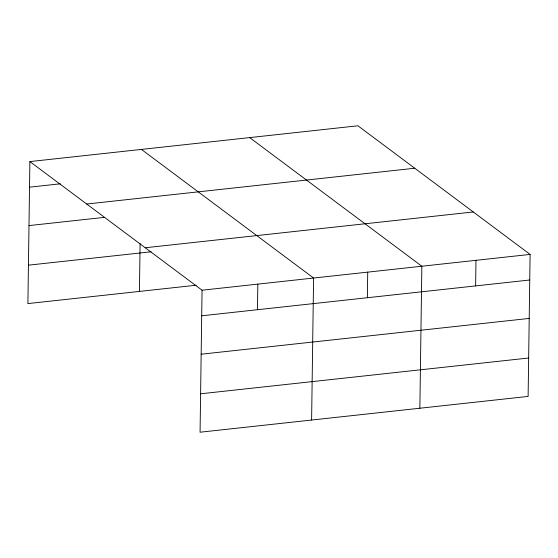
<?xml version="1.0" encoding="UTF-8"?>
<svg xmlns="http://www.w3.org/2000/svg" width="558" height="558" viewBox="0 0 558 558"><rect width="100%" height="100%" fill="white"/><g stroke="black" fill="none" stroke-linecap="round" stroke-linejoin="round"><path stroke-width="0.84" d="M29.881 161.583L202.059 290.209L200.071 432.213L528.119 396.417L530.1 254.413L357.929 125.787L29.881 161.583L27.9 303.587L196.137 285.229M139.437 291.416L140.1 243.539M257.468 309.711L257.824 284.12M311.608 420.041L313.589 278.037L141.418 149.411M367.359 297.721L367.722 272.13M419.86 408.233L421.848 266.229L249.67 137.603M475.618 285.912L475.974 260.321M29.525 187.174L60.41 183.805M86.699 204.026L414.74 168.237M28.988 225.592L104.492 217.355M145.24 247.759L473.282 211.97M28.437 265.169L151.141 251.784M202.059 290.209L530.1 254.413M201.703 315.8L529.744 280.004M201.166 354.211L529.207 318.423M200.608 393.795L528.656 358.006"/></g></svg>
